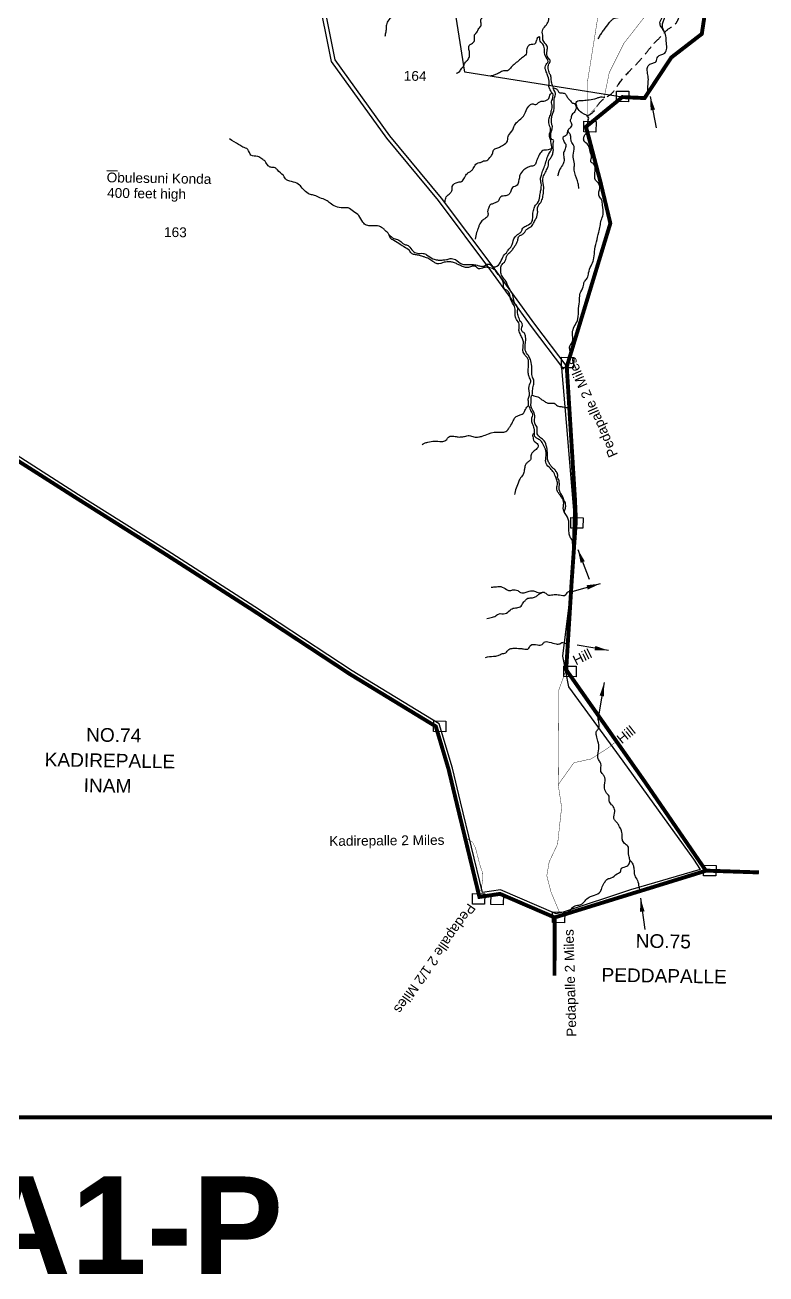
# Model space of a CAD drawing. Header units: feet. Extents: x 795890 to 801423, y 1560112 to 1569674.
# Drawn here: x 798026 to 799923, y 1560112 to 1563312 of the extents above; entities that cross this region are included whole.
import ezdxf
from ezdxf.enums import TextEntityAlignment as Align

# ---------------------------------------------------------------- set-up
doc = ezdxf.new("R2010")
doc.units = ezdxf.units.FT
doc.header["$LTSCALE"] = 15
doc.header["$MEASUREMENT"] = 0
doc.linetypes.add('HIDDEN2', pattern=[0.1875, 0.125, -0.0625])
for name, color, linetype in [('HILL', 17, 'Continuous'), ('PAPER SIZE', 10, 'Continuous'), ('PLOT', 7, 'Continuous'), ('PLOT NO', 7, 'Continuous'), ('ROADS', 6, 'Continuous'), ('TANKS-STREAM', 4, 'Continuous'), ('TEXT', 1, 'Continuous'), ('VILLAGE STONES', 240, 'Continuous')]:
    doc.layers.add(name, color=color, linetype=linetype)
doc.layers.add('VILLAGE BOUNDRY', color=5, linetype='HIDDEN2', lineweight=100)
doc.styles.get("Standard").update_dxf_attribs({"font": 'arial.ttf'})
doc.dimstyles.get("Standard").update_dxf_attribs({"dimtxt": 0.18, "dimasz": 35, "dimexe": 0.18, "dimexo": 0.0625, "dimgap": 0.09, "dimtad": 0, "dimtih": 1, "dimtoh": 1, "dimdec": 4, "dimzin": 0, "dimdsep": 46, "dimtxsty": 'Standard', "dimcen": 0.09, "dimadec": 0, "dimazin": 0, "dimtfac": 1, "dimtdec": 4, "dimtofl": 0, "dimtmove": 0, "dimatfit": 3, "dimfxl": 1, "dimtolj": 1, "dimtzin": 0, "dimarcsym": 0})

msp = doc.modelspace()

# ---------------------------------------------------------------- linework, layer by layer
at = {"layer": 'HILL'}
for points in [[(798421.3931637681, 1563747.158575024), (798618.472584331, 1563580.180092931), (798773.8889394616, 1563398.63862589), (798810.0624147292, 1563219.162063132), (798951.6286011536, 1563022.511771046), (799083.5707466936, 1562862.481941707), (799218.0405985992, 1562683.281872059), (799322.2923424775, 1562539.995329393), (799404.8637043136, 1562430.821491695)], [(799386.0438787848, 1561035.321867468), (799243.5586363727, 1561096.868735319), (799197.0741827129, 1561089.959494613), (799140.931847049, 1561322.040053551), (799120.2635672279, 1561408.512829771), (799086.5047043631, 1561522.011060008), (798863.4402275147, 1561658.054317202), (798614.8969993627, 1561821.805433547), (798390.0717783311, 1561966.111936641), (798163.4827542511, 1562109.04687451), (797945.4863801945, 1562247.999237602), (797655.9856296892, 1562413.346001518), (797523.3113816379, 1562497.767403858)]]:
    msp.add_lwpolyline(points, dxfattribs=at)
at = {"layer": 'HILL', "lineweight": -2}
msp.add_lwpolyline([(799399.3300980147, 1562434.381981301), (799414.4854475781, 1562253.705325742), (799430.0121717595, 1562068.60127485), (799425.1513448223, 1561880.964233952), (799402.3337881487, 1561695.406974202), (799417.5900971052, 1561616.834418723), (799556.0989300415, 1561426.189104097), (799737.4665161534, 1561175.221473107), (799754.6495571737, 1561148.67104929), (799576.4859658112, 1561096.488355816), (799404.1111229829, 1561039.530993412), (799386.0438787848, 1561035.321867468)], dxfattribs=at)
at = {"layer": 'PLOT'}
for points in [[(798982.138635633, 1564015.595105583), (798425.5846335464, 1563756.962604741), (798625.6823411548, 1563587.426833876), (798783.3538815313, 1563403.251090426), (798819.6167895913, 1563223.330802257), (798959.7031445879, 1563028.73615135), (799091.5810634155, 1562868.784221228), (799226.2359422924, 1562689.337577009), (799330.4763275337, 1562546.066645974), (799412.9906915087, 1562436.968169456)], [(799555.1059435742, 1563127.765967174), (799151.7254984974, 1563191.844699741), (799076.8942883088, 1563670.21539009), (799327.3573867856, 1563622.413201662), (799623.2892138789, 1563574.67458001), (799738.8699587269, 1563534.283562949), (799748.9887729224, 1563529.642038541), (799760.7166291395, 1563488.97507017)]]:
    msp.add_lwpolyline(points, dxfattribs=at)
at = {"layer": 'ROADS', "linetype": 'HIDDEN2', "ltscale": 13, "const_width": 1}
for points in [[(799466.3439615467, 1563055.080633266), (799465.9414914362, 1563166.407781556), (799501.807037248, 1563390.969233124), (799518.9704140483, 1563576.310845056), (799535.4463956737, 1563786.346412528)], [(799829.2680530136, 1563785.304818379), (799811.4244802097, 1563679.080887684), (799797.843796517, 1563630.351666796), (799717.1738233232, 1563534.748854484), (799678.8033999853, 1563473.377139049), (799635.7085676794, 1563363.243620729), (799559.4541767802, 1563265.837819935), (799521.8714203364, 1563190.684715263), (799507.9136130345, 1563123.092917691), (799466.3972209686, 1563078.632232171)]]:
    msp.add_lwpolyline(points, dxfattribs=at)
at = {"layer": 'ROADS', "linetype": 'HIDDEN2', "lineweight": -2, "ltscale": 13, "const_width": 1}
for points in [[(799411.5251692447, 1561660.545608136), (799392.9864807813, 1561609.812291102), (799392.6612372317, 1561566.507800777), (799392.2743242567, 1561514.992346556), (799391.6135498064, 1561427.013658488), (799391.1566847548, 1561366.184448397), (799399.7919825414, 1561307.86285596), (799389.4749445249, 1561213.820028066), (799368.1061956232, 1561168.826446723), (799361.844334962, 1561132.86069428), (799372.5165136053, 1561091.465694712), (799395.0775008838, 1561037.42643044)], [(799391.1566847548, 1561366.184448397), (799421.0127608734, 1561408.113445712), (799431.1655292136, 1561422.371695684), (799475.1758312983, 1561432.07390436), (799518.2168479405, 1561459.74169782), (799540.1009860456, 1561477.256972158)], [(799152.5343574105, 1561230.740778427), (799171.9195773506, 1561218.975413425), (799179.6527348006, 1561203.204769747), (799184.4630172268, 1561184.608448077), (799190.7771572983, 1561160.240645867), (799196.5773759311, 1561143.543764398), (799197.6039389764, 1561127.450478269), (799194.8643609192, 1561099.094431216), (799187.4315718536, 1561087.147939639)]]:
    msp.add_lwpolyline(points, dxfattribs=at)
at = {"layer": 'ROADS', "linetype": 'HIDDEN2', "ltscale": 13}
for points in [[(799371.9401217499, 1565753.525260323), (799359.6004994672, 1565727.760712925), (799362.6812525929, 1565713.476753572), (799359.8698882712, 1565683.400118988), (799357.8564241016, 1565661.586047369), (799354.6570141502, 1565637.790702436), (799335.6779076115, 1565598.95807009), (799323.6874053623, 1565579.582614735), (799320.5317437721, 1565565.059784824), (799312.7910424224, 1565550.611865868), (799294.2338602948, 1565516.912178793), (799285.290194738, 1565505.398758863), (799269.6980036972, 1565495.243205925), (799256.1492939861, 1565482.555781241), (799242.1289118528, 1565466.544694921), (799222.6017566044, 1565445.210412294), (799209.8391529005, 1565429.595299266), (799185.4822178353, 1565396.935587566), (799162.6069933153, 1565374.823123327), (799143.5870771063, 1565333.492672645), (799118.2956318418, 1565294.456698646), (799117.708734239, 1565284.055987337), (799104.1143775787, 1565243.053416213), (799094.4545846866, 1565213.22958132), (799093.0759908056, 1565180.113787096), (799074.5273465791, 1565142.107004591), (799066.3561829173, 1565126.833235794), (799042.9960849693, 1565100.564606087), (799013.5141185992, 1565059.150698048), (798986.0198453721, 1565035.031575073), (798974.4530047127, 1565016.065720916), (798950.5841162317, 1564987.952521342), (798938.826831334, 1564957.330236026), (798914.4017604114, 1564916.920814951), (798901.2986774615, 1564880.490664483), (798888.4100208357, 1564859.268673541), (798880.6372739822, 1564817.338105435), (798860.8224902665, 1564803.920337145), (798859.2680034945, 1564787.962581559), (798850.4283255567, 1564757.292628014), (798836.5667425976, 1564725.455317161), (798819.1030730738, 1564702.8380785), (798816.4730945814, 1564694.969232393), (798795.2449490819, 1564675.506316445), (798787.9959218828, 1564665.630811603), (798778.7510264134, 1564661.201408721), (798773.2918610242, 1564658.792116161), (798762.4358004448, 1564649.424885463), (798747.5589672662, 1564643.313315493), (798736.6272959649, 1564640.007232276), (798722.9646780398, 1564632.851089472), (798710.7016083652, 1564623.417206859), (798692.0812969794, 1564614.292267249), (798668.4016560302, 1564609.554494361), (798647.6454121054, 1564604.951830382), (798634.5505748722, 1564596.680526938), (798628.0350691793, 1564594.485896507), (798614.9449284449, 1564586.502049481), (798603.7283941321, 1564578.63143945), (798585.1499123566, 1564560.81385751), (798557.2081729402, 1564549.096503743), (798534.3708961853, 1564525.212502682), (798507.1071632337, 1564500.66590583), (798476.3881140081, 1564467.35497685), (798442.0280545051, 1564413.889513938), (798415.0908053513, 1564372.91945648), (798392.9531199979, 1564346.818951485), (798368.1307367194, 1564336.566182796), (798334.611115861, 1564334.541053844), (798304.9578489508, 1564321.426896472), (798293.2871407121, 1564313.73074053), (798276.9380618231, 1564304.074449717), (798261.2825710308, 1564291.834213519), (798251.2674203422, 1564264.433030429), (798231.5188685074, 1564226.900092496), (798215.6952905194, 1564204.371822154), (798169.3326278906, 1564163.568270362), (798118.5938588895, 1564146.365767044), (798093.4446022608, 1564137.067475818), (798072.6844121136, 1564121.975549481), (798055.8681235826, 1564096.054573079), (798039.0934314723, 1564072.679569269), (798020.1339405505, 1564049.340424255), (797987.5493935351, 1563999.079680231), (797974.0943036096, 1563978.197255821), (797949.0565181375, 1563961.870133638), (797919.3333646911, 1563926.336553439), (797858.3675014297, 1563879.841811265), (797825.9391413019, 1563857.086506461), (797773.9239136814, 1563817.18729015), (797684.6270288136, 1563733.55503555), (797654.524476833, 1563705.27329343), (797627.0455412758, 1563632.104618039), (797608.5125704203, 1563608.393903964), (797573.327811325, 1563541.691388334), (797550.8556298735, 1563499.015596684), (797523.095234402, 1563439.902273706), (797503.8144541669, 1563382.21298338), (797494.6025184016, 1563347.807425492), (797488.4383045644, 1563328.893558629), (797476.2653377021, 1563304.920390745), (797472.5092379446, 1563292.186125055), (797471.8998767447, 1563292.570478098), (797466.7490969487, 1563282.01966108), (797453.6485230443, 1563267.317244283), (797431.6688733767, 1563219.141212215), (797419.3573880822, 1563189.631743043), (797395.3291892696, 1563142.892884279), (797383.4448322707, 1563113.367782879), (797384.8910251004, 1563084.206972546), (797391.6826323597, 1563081.089239864), (797396.6232543029, 1563074.143481744), (797396.0723833903, 1563069.306544222), (797399.2487715562, 1563065.754776871), (797403.3674979408, 1563062.120342806), (797413.5524344998, 1563039.579419879), (797428.2447011652, 1563034.737539171), (797433.6776149492, 1563027.204589669), (797439.9857225958, 1563023.447031307), (797450.5197769534, 1563021.244721779), (797456.9963968964, 1563019.514776345), (797461.7251437865, 1563018.625371042), (797463.8971481414, 1563018.860600043), (797465.800665854, 1563019.235573351), (797472.7054384621, 1563018.852046828), (797483.6551809553, 1563017.184213417), (797489.0765484567, 1563017.230996173), (797500.8187972396, 1563022.588490625), (797504.4383431682, 1563028.484768039), (797515.2005074974, 1563040.219762465), (797518.0450016046, 1563051.877732966), (797522.3863076386, 1563060.469209697), (797529.7305965256, 1563070.365037439), (797537.3469016433, 1563088.648111001)], [(799464.6811106442, 1563078.937473309), (799483.6514973186, 1563092.671265663), (799495.6833634423, 1563111.979754205), (799510.7367132639, 1563124.997236434), (799528.11989263, 1563137.19634645), (799544.081538294, 1563158.001080812), (799572.7794469222, 1563193.421605313), (799597.4069926734, 1563218.765781711), (799615.7239559237, 1563240.312178486), (799630.8665125584, 1563258.789700288), (799643.5900328355, 1563272.62555473), (799658.6816133866, 1563287.983007281), (799670.598384215, 1563300.271428166), (799693.6573495562, 1563318.25843901), (799699.3017686126, 1563329.089050593), (799712.9335820652, 1563350.711993934), (799721.0993874199, 1563372.424241602), (799732.2735333452, 1563387.065553805), (799744.1397311972, 1563396.234062132), (799766.1188562149, 1563402.896749243), (799774.7341859927, 1563404.316441955)]]:
    msp.add_spline(points, degree=3, dxfattribs=at)
at = {"layer": 'TANKS-STREAM'}
for points in [[(799378.8771906204, 1563151.11691487), (799376.8054385572, 1563157.410038408), (799373.5389357256, 1563168.831987609), (799372.5783393406, 1563180.471956495), (799368.9996212642, 1563188.450078427), (799365.5940306925, 1563200.626033518), (799367.3309015348, 1563212.988196074), (799370.77636855, 1563220.340658075), (799365.2837159145, 1563228.605580706), (799362.5030722809, 1563246.278866871), (799363.0847573816, 1563258.248278312), (799351.9679410316, 1563274.524904902), (799352.0910394462, 1563282.059331837), (799350.5597901191, 1563297.923817632), (799358.259182448, 1563310.211096172), (799366.2266427083, 1563322.333002545), (799369.3716928402, 1563339.638595222), (799375.4461653635, 1563348.524229974), (799375.3983037705, 1563358.122512504), (799373.0990348002, 1563367.553317614), (799368.6413492705, 1563382.532806761), (799372.4315759041, 1563415.571318853), (799368.5669514565, 1563429.315877863), (799368.7103720307, 1563438.094153689), (799375.4446140579, 1563449.827849421), (799375.819342386, 1563460.235945859), (799378.786450435, 1563479.178045522), (799374.1353150145, 1563482.317137932), (799366.1596483297, 1563494.69936184), (799368.196886817, 1563518.556963235), (799368.0819490505, 1563536.528438319), (799363.2962308214, 1563543.957908486), (799364.0860781483, 1563554.767581774), (799358.55644003, 1563566.701646321), (799351.17050074, 1563577.64489664), (799341.1539260927, 1563590.264889634), (799336.3786120331, 1563598.306646853), (799335.2633150415, 1563617.835323583), (799332.5818795094, 1563628.905972326), (799329.2473471831, 1563637.536973464), (799323.8118658462, 1563642.73083948), (799318.1788300732, 1563648.336292283), (799314.6463402035, 1563657.378723515), (799314.3033461338, 1563662.053597956), (799307.8626179637, 1563668.284867254), (799298.764969374, 1563674.559545651), (799290.7355392454, 1563683.675611737), (799286.1310967868, 1563689.67261837), (799276.2024066523, 1563695.143992915), (799268.719745084, 1563700.1672081), (799255.4439453955, 1563700.996566821), (799242.9487574957, 1563699.567115025), (799228.2905812389, 1563698.184595167), (799223.3151445799, 1563693.977542272), (799210.4048376812, 1563692.146513626), (799190.9700173112, 1563691.443062732), (799178.4618871002, 1563689.196940877), (799164.3884040783, 1563691.264736157), (799153.4073737082, 1563694.915606303), (799145.6537765723, 1563695.859003782), (799128.8929535009, 1563696.132844217), (799118.9909488687, 1563703.237545797), (799109.2398003773, 1563707.072419899), (799093.4180611938, 1563708.584405244), (799086.8706486723, 1563714.267822687), (799072.8440559395, 1563727.099792528), (799067.8640628138, 1563739.137702235), (799065.0425924319, 1563744.677299372), (799057.0405556101, 1563749.978409429), (799051.3712253752, 1563759.442395726), (799045.7867472218, 1563774.075367473), (799040.1068585322, 1563782.893107345), (799031.5052141366, 1563791.112327578), (799019.3243413926, 1563799.604899983), (799014.3545036151, 1563812.288899424), (799014.5497990353, 1563824.242254616), (799010.1852471656, 1563834.331178933), (799005.8097364004, 1563843.773863367), (799004.38765404, 1563855.753643481), (799006.2531088497, 1563870.911152938), (798998.6586788727, 1563881.375975235), (798995.3066193161, 1563894.033543212), (798997.8318756057, 1563910.39849241), (798991.3189563404, 1563927.631819031), (798987.3039491461, 1563939.330671573), (798985.9188147115, 1563953.571906087), (798983.187073865, 1563964.60353681), (798981.0391069097, 1563971.747932571), (798974.4522917916, 1563984.458350391), (798965.430902, 1564006.579904665), (798948.0575317522, 1564025.724360066), (798934.8966022457, 1564056.482556987), (798920.819190183, 1564071.009206573), (798900.194970859, 1564083.043427619), (798898.2297881944, 1564102.061866431), (798892.1450542556, 1564112.381686992), (798884.2625029534, 1564117.052876401), (798871.440937187, 1564132.592722955), (798861.4145271569, 1564145.248144762), (798854.7708416253, 1564156.144816316), (798841.8101624087, 1564163.170011186), (798829.334196747, 1564166.27579094), (798814.4862676442, 1564170.832681731), (798800.9513889081, 1564171.642108125), (798770.1036330499, 1564179.265038067), (798762.4740426885, 1564180.958469522), (798766.4860927777, 1564189.598594436), (798762.6951718875, 1564200.965269817), (798761.4286494132, 1564207.707641659), (798760.5381364862, 1564227.829428156), (798763.2875085401, 1564236.950464491), (798769.358157377, 1564243.420132184), (798771.8440136611, 1564255.142579077), (798774.0770912005, 1564260.758464195), (798792.8018507515, 1564272.182125786), (798801.3740854277, 1564281.971843513), (798821.7208623816, 1564291.569187288), (798831.2890154067, 1564296.759573976), (798839.0294400034, 1564302.438307887), (798844.4212442329, 1564304.794329316), (798848.462090746, 1564308.700218248), (798867.5031809472, 1564313.277675888), (798889.046671648, 1564312.105058713), (798896.6141659848, 1564316.564479639), (798904.1321541248, 1564317.96928191), (798913.5868628137, 1564325.605798749), (798917.8330777008, 1564332.716425083), (798923.1392889512, 1564339.198745531), (798929.9822646102, 1564346.114117139), (798936.5289268624, 1564362.964101927), (798944.0117538366, 1564370.772928429), (798953.3591684573, 1564371.842347534), (798972.052302313, 1564373.828384924), (798984.7634551409, 1564384.161468017), (798989.8660343187, 1564396.910472383), (799006.9917019536, 1564405.949455515), (799022.4829286472, 1564417.917578042), (799032.5694720121, 1564426.765910227), (799039.7744278614, 1564433.943960619), (799046.2241326291, 1564435.518881882), (799053.5459774926, 1564443.648731284), (799057.044817542, 1564451.840878141), (799059.8469466879, 1564454.850360817), (799065.7001542656, 1564457.351835581)], [(799620.0264890739, 1563136.57581482), (799620.1993101058, 1563147.153590668), (799621.3099873723, 1563181.473694636), (799618.8955845358, 1563195.796893524), (799620.1189288558, 1563205.828483983), (799628.4512457864, 1563213.363329023), (799632.977715428, 1563214.876440414), (799641.5146346458, 1563218.704626708), (799645.6884634551, 1563231.068609913), (799663.581899697, 1563240.298820508), (799667.7958640622, 1563271.030307607), (799665.6940803248, 1563288.258182101), (799659.2743492515, 1563300.530733316), (799654.3649955639, 1563308.017411532), (799651.6085339617, 1563317.585002754), (799656.867449732, 1563331.518323094), (799658.6436903861, 1563342.490180506), (799661.7630758882, 1563355.135902243), (799661.6668855194, 1563365.45356233), (799659.1664739405, 1563374.487948367), (799656.878905127, 1563380.344562832), (799653.5753793651, 1563388.863048444), (799641.0147098061, 1563398.061800241), (799636.9559953515, 1563408.973222352), (799638.8838172823, 1563419.367373635), (799639.621019392, 1563437.619317189), (799636.0716310616, 1563451.094541486), (799636.8987004827, 1563458.788909107), (799643.3138469048, 1563464.990560069), (799645.1026509227, 1563474.304284001), (799646.447031714, 1563485.02668693), (799648.2209758838, 1563493.406375008), (799655.5898236511, 1563500.760210933), (799662.7023270437, 1563506.71698037), (799672.4797296021, 1563514.810302685), (799676.5986730931, 1563523.618817188), (799686.1214311384, 1563533.973949462), (799698.1776651298, 1563541.951992898), (799700.9016855333, 1563550.649083038), (799705.5188637006, 1563561.318014591), (799707.9787182913, 1563568.752217543), (799715.0912216837, 1563574.70898698), (799718.7657419476, 1563584.926180479), (799723.1185398214, 1563593.730710961), (799731.2475351838, 1563604.192539769), (799735.7769653597, 1563609.490721165), (799743.3567797444, 1563615.439692338), (799743.2564542177, 1563623.61651445), (799747.279283694, 1563640.835106998), (799749.8131332807, 1563652.111836307), (799759.1211109704, 1563663.638407624), (799764.3292218628, 1563667.524082695), (799762.6571523203, 1563679.697186722), (799764.7717755581, 1563694.611259194), (799775.0513549908, 1563705.272092623), (799780.8641221374, 1563717.556396467), (799785.2211368568, 1563726.594509352), (799792.1035996052, 1563732.78868852), (799792.6777352826, 1563739.31925867), (799793.0680230504, 1563763.477096087), (799798.8437731289, 1563759.178314016), (799798.0739311222, 1563754.98663793), (799799.074950092, 1563744.693054883), (799798.405035839, 1563732.324726462), (799795.2211201065, 1563723.500935359), (799786.1809333418, 1563714.072034131), (799783.8366699, 1563699.395364848), (799773.1641010728, 1563690.226784983), (799769.0538136861, 1563683.149369247), (799768.8401643154, 1563670.072632418), (799769.1552755316, 1563660.724697733), (799763.9204578011, 1563655.20438975), (799756.1525672318, 1563652.061327297), (799752.128601436, 1563649.090584151), (799752.6432300531, 1563637.637017876), (799751.7509026327, 1563625.972950608), (799749.2567137268, 1563616.437263323), (799747.0591245585, 1563609.585761062), (799737.5803426481, 1563601.873223273), (799732.9012258751, 1563596.704844578), (799727.4939031159, 1563587.122867397), (799723.890963689, 1563577.511409975), (799721.1161558833, 1563568.378053502), (799718.6045870669, 1563565.305043414), (799712.1371473353, 1563561.1491447), (799708.1013643248, 1563555.150597892), (799704.4460436604, 1563542.970485115), (799699.2453348092, 1563536.007545597), (799691.7855829925, 1563531.376228335), (799684.7751382401, 1563524.115156891), (799678.752050776, 1563517.001722049), (799676.3239441144, 1563509.010057993), (799672.2684872742, 1563503.106697332), (799667.3260599498, 1563501.876159018), (799660.5356145273, 1563498.05340051), (799655.827449732, 1563491.082577024), (799651.7644954368, 1563483.445486212), (799650.3183934949, 1563475.273846591), (799648.8370900815, 1563464.972163095), (799644.2578989435, 1563455.868286864), (799644.5836449489, 1563446.411271777), (799649.9173521865, 1563431.408816325), (799646.9734117892, 1563421.950523543), (799645.7258935687, 1563415.906421714), (799644.1450622939, 1563409.540065977), (799649.0352181438, 1563397.495133569), (799659.8508489802, 1563386.883308008), (799668.4336367561, 1563369.860917841), (799668.4559274744, 1563361.173656368), (799665.6686093551, 1563341.222988005), (799662.5195812723, 1563329.851974703), (799660.0732002985, 1563322.408897866), (799657.0613792688, 1563312.007475512), (799663.4904886545, 1563293.321851166)], [(799131.0706983553, 1563188.893034598), (799139.953427373, 1563194.66642056), (799142.6316332216, 1563199.676781294), (799148.9496681481, 1563206.995209908), (799151.0451079248, 1563213.012559299), (799156.7566234963, 1563220.30089411), (799162.9774328109, 1563229.023308832), (799164.348771668, 1563240.047336237), (799162.6385132722, 1563249.932065213), (799162.7967354194, 1563259.616293971), (799169.3435127889, 1563264.607534648), (799176.9665326765, 1563272.980319927), (799177.198359814, 1563286.85094559), (799181.7175747552, 1563292.725176572), (799188.3559565258, 1563303.323204874), (799193.9379302834, 1563311.729173743), (799192.925197253, 1563322.507068441), (799197.1655063261, 1563332.124603549), (799204.194689502, 1563335.408724981), (799213.5017209521, 1563342.734160185), (799218.0379914367, 1563349.627785718), (799223.4525544238, 1563358.206462513), (799231.3739089104, 1563364.025108912), (799237.5287888474, 1563374.448981383), (799239.240101395, 1563385.467454255), (799240.432523862, 1563395.984486577), (799244.3217567317, 1563404.928029902), (799251.1025652844, 1563413.824167022), (799254.8910077966, 1563427.018022641), (799254.2717277985, 1563430.766887843), (799258.7992689577, 1563437.150737755), (799266.7428311375, 1563444.328640021), (799270.7273017748, 1563448.682016277), (799277.0022096918, 1563455.81239975), (799277.682098215, 1563466.167996446), (799280.8156335256, 1563470.535275389), (799290.4658154012, 1563478.025076906), (799295.3051133368, 1563493.071137181), (799294.5467126148, 1563507.991329895), (799302.3506189741, 1563517.040724262), (799310.308059962, 1563525.068100234), (799317.5324115243, 1563529.878461149), (799320.9388408149, 1563540.529293496), (799325.4963528505, 1563546.957881838), (799335.1489105811, 1563554.617617284), (799336.9157383614, 1563569.033984974), (799342.4778829478, 1563576.250795141), (799335.6402321255, 1563584.689704652), (799329.5175904941, 1563596.121580183), (799328.9649309088, 1563603.948049753), (799328.7970581737, 1563614.487306748), (799327.026132395, 1563620.634279588), (799326.1025647679, 1563626.597435437), (799322.6638767556, 1563634.810839519), (799310.7706087371, 1563646.221558486), (799309.3831839412, 1563655.027131353), (799305.7354514017, 1563660.864985481), (799298.7002563379, 1563667.607721579), (799291.1207894315, 1563672.320003647), (799285.1669837022, 1563682.783819196), (799275.5996153778, 1563690.757572211), (799264.4343434931, 1563694.678739154), (799253.8332368135, 1563691.453139536), (799241.4167889692, 1563691.656001022), (799234.4125897819, 1563689.901062845), (799218.8261196848, 1563683.527922357), (799207.8508111502, 1563682.356110102), (799199.7139944732, 1563684.188451352), (799187.5847787149, 1563681.157627641), (799176.0378967146, 1563682.535928003), (799166.5352322462, 1563684.050639152), (799157.0543776976, 1563686.924775945), (799140.5641691447, 1563687.70395001), (799118.8784358052, 1563693.2129513), (799107.8476675912, 1563694.922764825), (799098.4509456297, 1563692.527024998), (799098.1955718254, 1563676.896480309), (799100.1005981679, 1563668.537997359), (799101.106886215, 1563659.768204931), (799101.4678725651, 1563649.060391867), (799100.7393410257, 1563645.460414647), (799101.4377408284, 1563639.027757001), (799102.7309278259, 1563636.197424987), (799100.2909472445, 1563626.204162535), (799096.3932604035, 1563618.042534003), (799090.8511860976, 1563614.922539198), (799083.5736281956, 1563603.938187482), (799081.7586216193, 1563599.419396695), (799080.6109694149, 1563594.756140909), (799070.347120984, 1563574.123969072), (799056.7071244102, 1563558.962736277), (799052.1570227044, 1563552.399322237), (799050.8231805824, 1563544.528403257), (799057.8188685309, 1563538.260472918), (799059.5862615125, 1563531.676624971), (799057.0055807829, 1563521.284486426), (799054.0257734242, 1563503.330264896), (799055.5064671407, 1563487.386925258), (799060.3160996232, 1563478.479232162), (799066.9749637684, 1563466.476755008), (799067.0462053339, 1563454.435936428), (799069.514185017, 1563441.553283341), (799074.5917119621, 1563432.641213353), (799077.114316117, 1563423.101934673), (799077.3935952547, 1563415.605998463), (799077.3455261467, 1563412.663855103)], [(799051.3645558017, 1563551.333816255), (799046.9648015965, 1563550.466849563), (799043.497268161, 1563549.167639262), (799040.2050866378, 1563545.779193468), (799038.5037830579, 1563543.929452), (799036.0925241436, 1563543.34316487), (799028.0234212405, 1563541.597461307), (799018.8433372923, 1563542.16462282), (799014.5408834699, 1563540.878890275), (799009.2270423356, 1563535.228924161), (799004.8534320155, 1563529.56343316), (799001.6325957193, 1563524.19211256), (798997.9414984407, 1563521.957704444), (798995.5318641793, 1563516.83731467), (798995.636968229, 1563510.472967288), (798995.2092727914, 1563503.491315714), (799001.4622067465, 1563489.93355014), (799000.8345494741, 1563489.247096226), (799002.4355217682, 1563478.581722996), (799001.2997612401, 1563466.605036275), (799005.1840248071, 1563455.067679495), (799004.5984862037, 1563445.314018026), (798997.6644036085, 1563436.352624607), (798992.0880018638, 1563421.006419049), (798989.8434982463, 1563405.865389075), (798989.4570929278, 1563401.386446336), (798988.1108128361, 1563395.671657711), (798984.0635770578, 1563390.835349934), (798985.8547317693, 1563385.754907236), (798984.4688630733, 1563377.641553551), (798980.4460669991, 1563367.902414451), (798972.0492341053, 1563353.280710937), (798969.0976444082, 1563345.192938199), (798965.8039474334, 1563335.33755213), (798954.9182648477, 1563322.19597356), (798950.9603977157, 1563310.056725059), (798950.4853989827, 1563300.155286743), (798949.5457748622, 1563294.373114581), (798947.2738790144, 1563283.145170898)], [(799641.6601194362, 1563396.476109354), (799633.823238269, 1563392.518108958), (799630.8370224899, 1563385.007764305), (799622.838897014, 1563383.708283745), (799616.8958311337, 1563382.988174233), (799613.5174530642, 1563376.505869322), (799608.8042717287, 1563375.969927), (799595.513262589, 1563376.187077179), (799586.2885889222, 1563374.907636116), (799578.9951052903, 1563366.650456078), (799573.196589543, 1563351.340371835), (799552.5653798068, 1563340.44095864), (799546.0833200326, 1563331.761835783), (799540.54243084, 1563330.626633062), (799532.7322458429, 1563328.302612639), (799526.5178146181, 1563323.500896382), (799520.9001732692, 1563317.66796043), (799507.0697110263, 1563299.405101938), (799500.7852030217, 1563290.31422906), (799495.3254669597, 1563281.61840335), (799492.5868589359, 1563276.760061934)], [(799374.614952053, 1563137.803606366), (799372.107965407, 1563144.032978024), (799367.6824703412, 1563152.573713191), (799367.8686714615, 1563163.970437843), (799364.8853282351, 1563180.955878546), (799360.5077129239, 1563192.427167404), (799358.4989667751, 1563208.21536626), (799365.1540151802, 1563219.122534705), (799358.198447437, 1563232.700270471), (799356.0541550522, 1563251.445042101), (799351.6981662246, 1563263.406465744), (799343.8175341599, 1563274.667374139), (799343.0621287315, 1563282.023812301), (799337.5884110366, 1563279.140597213), (799335.213547901, 1563273.059399453), (799334.6567537477, 1563271.145077633), (799333.718958668, 1563267.313561862), (799332.9961388512, 1563265.926402605), (799318.2156118723, 1563261.271987822), (799310.8716161854, 1563251.075396596), (799308.6872775769, 1563237.729118771), (799299.9690471776, 1563229.128656561), (799289.8561901678, 1563220.900722132), (799277.9681060622, 1563211.128114988), (799270.8533671554, 1563204.250002427), (799261.1239063838, 1563195.26651974), (799251.0285664098, 1563194.656539693), (799241.1784191818, 1563190.225596007), (799230.6679807631, 1563185.317238019), (799222.1410307693, 1563182.417942576), (799217.1272684608, 1563181.552843709)], [(799101.910398202, 1562859.68633463), (799104.5186029326, 1562871.861186187), (799114.8749038614, 1562881.87336753), (799119.0507627889, 1562887.913874189), (799119.9669450424, 1562898.635435719), (799134.9763021444, 1562909.867371716), (799143.7175332601, 1562911.760800506), (799151.1338739786, 1562921.040871401), (799155.0126272978, 1562927.602355027), (799158.5992671349, 1562932.220047584), (799164.5133498772, 1562936.020386591), (799171.4996035211, 1562941.751771991), (799178.7265985385, 1562953.269727018), (799182.8312899098, 1562957.749149307), (799189.4978458069, 1562959.848406489), (799195.5102468838, 1562961.69873878), (799199.5831108731, 1562964.230117412), (799204.7878702662, 1562964.404857231), (799215.9788507344, 1562972.795273148), (799221.9565855742, 1562980.491536233), (799224.5943331732, 1562988.982998979), (799227.4051613756, 1562993.873305954), (799236.3139743032, 1562997.884492513), (799245.4869160077, 1563002.151139536), (799250.8723407555, 1563005.44056416), (799261.0424735071, 1563015.016731698), (799262.0884644063, 1563023.313121899), (799263.74617895, 1563029.261371917), (799274.6722638616, 1563043.846160709), (799276.7072750954, 1563049.008755633), (799282.4739241281, 1563059.696134448), (799292.254030837, 1563069.278837558), (799304.3267067266, 1563082.529033097), (799307.0417399264, 1563089.499275116), (799316.2648857464, 1563104.806472781), (799324.5901306933, 1563110.216855661), (799333.5438158782, 1563109.031302621), (799343.6689941217, 1563115.880476759), (799351.1096445352, 1563117.577504578), (799354.1018513879, 1563117.658423803), (799360.8943098844, 1563119.496011418), (799366.6867358119, 1563123.817889732), (799371.2981509606, 1563135.433439954), (799374.4693007157, 1563138.499102571), (799375.3071441553, 1563121.723912967), (799373.3824337944, 1563116.00665549), (799374.0644611702, 1563109.724154852), (799374.7891704147, 1563106.054063354), (799373.0153761217, 1563093.540328649), (799371.3009370721, 1563084.684038578), (799367.1814920232, 1563072.731281362), (799367.2086349379, 1563058.359078805), (799370.6564525848, 1563045.237378797), (799368.0423123615, 1563029.340531278), (799370.2446809919, 1563020.352977236), (799371.7942640306, 1563014.093203268), (799374.0434224417, 1562994.436604882)], [(799274.6653094152, 1562622.774886349), (799260.8207714134, 1562648.660506603), (799258.6212445726, 1562653.948453689), (799251.0014023529, 1562663.446267037), (799245.2205057815, 1562674.784878628), (799244.0596668872, 1562687.480937808), (799246.1970918761, 1562696.926119729), (799253.2726751221, 1562705.158612699), (799259.1637896041, 1562718.928612296), (799263.1073676287, 1562726.221666699), (799270.9428054686, 1562733.082289648), (799275.2820292381, 1562738.383741939), (799280.1646610878, 1562746.300198811), (799287.398164334, 1562760.300368042), (799289.6810177609, 1562769.624797141), (799297.9030286425, 1562775.237862304), (799304.241211643, 1562780.38174742), (799308.4677447197, 1562786.434814982), (799315.5702389798, 1562792.440894728), (799322.3861240135, 1562796.202661338), (799329.1995193984, 1562807.461066843), (799334.4838918243, 1562816.995089632), (799338.5261280378, 1562834.126664314), (799338.3182560634, 1562844.375122993), (799346.54797838, 1562858.109200018), (799351.3951000636, 1562870.741225555), (799353.5017680228, 1562884.825157665), (799353.7731888657, 1562901.43788592), (799352.4062020122, 1562922.771798111), (799355.3027499798, 1562928.716462303), (799361.5085319085, 1562941.397805789), (799365.6504700966, 1562950.118264135), (799367.2877586344, 1562964.671779437), (799372.419007299, 1562972.776842813), (799376.9870865932, 1562982.59801904), (799378.7430372078, 1562992.156380847), (799378.440052072, 1563010.336822253), (799378.9510102393, 1563017.119220129), (799374.9852401051, 1563019.181397258), (799371.9043664115, 1563026.421857743), (799376.1475795538, 1563052.839053347), (799374.0825182172, 1563061.061690941), (799374.0849627412, 1563073.444843246), (799376.6565056359, 1563083.988653382), (799380.2181572204, 1563093.916892228), (799381.5492710187, 1563125.793689786), (799383.9373053433, 1563137.339108409), (799379.1681751597, 1563151.398061093), (799384.339789581, 1563149.715724815), (799390.4485169316, 1563144.223162794), (799393.1688968451, 1563139.38519151), (799404.1470706374, 1563138.207218427), (799410.8719710722, 1563133.70336287), (799415.4886121536, 1563125.658156773), (799420.3137065428, 1563120.393603838), (799428.321248855, 1563112.413986016), (799435.8597473493, 1563110.048356419), (799437.2304404683, 1563108.063846105), (799436.3503090108, 1563097.146251405), (799432.1412949101, 1563088.561593581), (799424.8473869518, 1563080.131345439), (799424.1879331693, 1563074.115516314), (799421.9599990249, 1563066.583475896), (799425.4950360244, 1563059.658233224), (799421.6692641294, 1563048.78860149), (799416.7824886898, 1563043.854654393), (799414.8317095297, 1563038.968909558), (799412.0245910203, 1563029.868246814), (799402.7612934997, 1563023.331874389), (799404.4356917492, 1563017.356777932), (799406.1273188936, 1563012.411686284), (799410.2796507822, 1563007.426391332), (799410.476783429, 1563001.423834672), (799409.0980110005, 1562995.583526036), (799404.9885953702, 1562985.127214182), (799405.8561253373, 1562971.934192795), (799406.0849790857, 1562967.848658644), (799403.8359806156, 1562956.771863156), (799395.642737329, 1562943.431833869), (799392.0237954543, 1562933.380276226), (799389.3292423191, 1562925.162906231)], [(799424.2358277468, 1562468.410399375), (799421.2753771804, 1562479.589288443), (799420.5769320948, 1562489.304331207), (799426.1629947801, 1562498.916696893), (799428.0617904016, 1562527.710994763), (799441.4530433808, 1562559.371322129), (799442.8061234276, 1562586.267445011), (799445.9295124677, 1562609.160776231), (799447.1037388416, 1562625.10988623), (799455.1349481693, 1562641.403328928), (799458.0983221245, 1562655.042045983), (799465.5768362225, 1562663.763668845), (799468.9967119531, 1562677.394927518), (799475.231322241, 1562695.542685233), (799481.4208180038, 1562710.953655461), (799484.0390722891, 1562731.44165928), (799495.2338950927, 1562781.548484199), (799498.4176452341, 1562797.447291565), (799501.1333524666, 1562812.230390926), (799505.9294856575, 1562827.110612529), (799504.7310332791, 1562850.914784853), (799502.0974266655, 1562864.594166519), (799496.2170139141, 1562873.88689369), (799495.440881944, 1562884.681822396), (799497.5370303481, 1562896.381246286), (799493.9041583214, 1562907.222848771), (799486.7336307482, 1562915.268144611), (799485.1102892905, 1562932.875335189), (799481.0602760729, 1562957.0431832), (799474.7850157968, 1562961.585410412), (799475.9129767572, 1562972.349229808), (799472.9929017378, 1562987.936137553), (799467.5335539682, 1563004.981461651), (799456.9285654165, 1563016.571148508), (799456.7456946864, 1563024.819528938), (799460.6837774157, 1563032.683330907), (799465.2414179104, 1563039.585587602), (799467.0328763328, 1563065.291433383), (799469.1602345658, 1563073.237884655), (799451.8146542255, 1563087.488434306), (799439.2489033656, 1563100.862622718), (799435.8236234486, 1563111.294107203), (799438.6977155802, 1563116.035940227), (799444.7343269011, 1563118.730679076), (799455.1319801249, 1563119.359068693), (799470.3420529589, 1563121.105825871), (799489.6129166635, 1563124.963717219), (799497.2472868641, 1563127.632514961), (799510.4277745218, 1563127.417170497)], [(799443.7056598533, 1562893.669116439), (799442.5381863143, 1562906.571994389), (799433.2364471839, 1562933.868500819), (799431.7639602488, 1562946.66125089), (799432.8119831104, 1562956.577492259), (799429.4575278028, 1562974.23680463), (799431.7541485883, 1562994.234840146), (799430.9156497852, 1563003.19831505), (799427.6559166391, 1563008.562364121), (799424.4086377523, 1563014.713211291), (799423.4219928274, 1563027.087868436), (799420.3910045442, 1563034.415194353), (799417.697426958, 1563038.29493702), (799415.999772904, 1563042.846626348)], [(799314.9916925749, 1562336.235819307), (799315.3656643257, 1562344.244063131), (799314.4224031782, 1562353.48829233), (799317.6369761322, 1562363.820764208), (799316.5633553155, 1562387.395776852), (799321.0486066956, 1562401.218298996), (799316.7186712483, 1562411.489202925), (799314.4453105256, 1562421.427053809), (799315.1230910341, 1562440.602000962), (799313.5080881901, 1562457.297635633), (799304.5627666085, 1562469.022178751), (799301.5181427924, 1562474.656857664), (799302.148374639, 1562497.638926231), (799299.7381464364, 1562508.711838365), (799294.8562217471, 1562518.735413776), (799290.6914473162, 1562530.926874797), (799291.1996563927, 1562545.729386151), (799288.3045303142, 1562552.17883062), (799281.6814074819, 1562564.137944905), (799280.7370248784, 1562581.452877274), (799278.0670792945, 1562593.839688233), (799270.3665082355, 1562606.633777349), (799267.4687293577, 1562621.256325524), (799264.6994299628, 1562627.022680284), (799259.3392827739, 1562632.831364641), (799255.4146628773, 1562634.666402401), (799251.0898085115, 1562646.694751318), (799250.246806114, 1562653.519353607), (799237.7005652003, 1562673.603799575), (799230.1949438041, 1562683.4733276), (799222.736361586, 1562688.523906691), (799209.8228090913, 1562691.421961503), (799200.5242175718, 1562691.085354281), (799187.2662468764, 1562687.882099935), (799182.2000322076, 1562692.117530295), (799171.2382369991, 1562694.739269382), (799161.8921661652, 1562691.472101925), (799151.415039365, 1562692.132950269), (799141.0020318448, 1562696.031866643), (799132.7562064361, 1562699.895375324), (799123.310586343, 1562704.018995389), (799113.5810811247, 1562705.5011649), (799099.4739857563, 1562704.408440767), (799081.234699402, 1562700.977649172), (799073.3441770524, 1562704.474507745), (799062.5087800641, 1562711.988776387), (799051.5119933123, 1562716.979765985), (799044.4482807089, 1562719.500916805), (799033.2443556674, 1562722.600772127), (799023.157579181, 1562724.32912449), (799015.5018274044, 1562727.461302231), (799010.3187558274, 1562734.522377348), (798996.3829910634, 1562743.891689074), (798986.7196046864, 1562750.254310724), (798970.3838501133, 1562760.143851762), (798960.7502106847, 1562767.518149804), (798957.724607303, 1562775.812485324), (798948.4993165703, 1562786.066872686), (798942.0928744706, 1562791.945063887), (798928.9406935265, 1562797.692958829), (798912.7613975673, 1562797.962686385), (798900.7402466668, 1562799.241624825), (798891.3555317125, 1562807.093037162), (798880.9140448747, 1562823.983006489), (798867.2207198995, 1562834.82994482), (798853.1545976053, 1562843.599868956), (798839.9159701411, 1562844.056672303), (798821.9560064259, 1562847.057749087), (798807.2860597051, 1562855.717365727), (798796.577089163, 1562863.59041392), (798781.3861154281, 1562869.852636891), (798767.0337420264, 1562875.860812995), (798756.838220973, 1562878.312632284), (798750.9786319118, 1562880.814109982), (798738.0292851836, 1562892.112277019), (798728.750494692, 1562902.426318668), (798713.6162445238, 1562910.174590684), (798695.5439776941, 1562916.034873161), (798687.7223396068, 1562926.567249443), (798672.2142139454, 1562941.096374582), (798666.7353921747, 1562946.751067048), (798655.6109567799, 1562947.900733445), (798648.8935370441, 1562951.881812829), (798640.821599674, 1562963.250344929), (798632.9288206936, 1562969.428433919), (798622.1296444112, 1562975.653844716), (798604.7407051735, 1562978.841526031), (798596.5017203069, 1562993.494028805), (798584.0074835212, 1562999.747296992), (798573.2087076791, 1563005.972701245), (798550.1518443958, 1563020.475595653)], [(798958.1737843924, 1562774.939934712), (798970.4819324883, 1562765.656811784), (798982.8724946752, 1562761.417969489), (798993.511327598, 1562753.00300347), (799000.5261566727, 1562749.52469732), (799008.5319866035, 1562746.22090917), (799019.0329922116, 1562733.439683124), (799023.8821910582, 1562729.944673524), (799030.6808945576, 1562727.457405834), (799045.2501302846, 1562727.367791837), (799054.1149672759, 1562723.955757522), (799070.5950906642, 1562713.439318134), (799081.8482418654, 1562710.582106547), (799091.3513957914, 1562709.832836239), (799096.7146068537, 1562710.487801292), (799104.9041461372, 1562711.245009447), (799114.612056396, 1562713.908176583), (799127.9507484846, 1562711.314057738), (799143.8269136534, 1562700.213316033), (799163.7197123019, 1562699.087424751), (799171.446581223, 1562698.81259891), (799183.313393008, 1562697.133537707), (799192.1927862128, 1562694.612438726), (799200.5215868689, 1562694.773365026), (799209.0741481464, 1562699.534431445), (799217.3811171497, 1562698.359117979), (799221.1851212946, 1562694.584181609), (799226.0585787194, 1562692.57395541), (799234.2675253984, 1562694.519022931), (799245.5118149077, 1562709.334876609), (799253.9568264121, 1562724.429300148), (799258.4937522123, 1562729.107554518), (799262.6088462591, 1562735.277880567), (799271.4118509935, 1562746.272250905), (799277.7098940238, 1562764.232834945), (799286.9658667562, 1562775.665391213), (799293.8785823712, 1562780.156409623), (799297.68926905, 1562785.885959262), (799301.2266899394, 1562793.105316571), (799311.1292510596, 1562798.586916394), (799323.8256774824, 1562808.974775053), (799325.5601305319, 1562815.035413029), (799325.910029891, 1562827.356067713), (799328.5239295198, 1562840.149161283), (799332.5583794871, 1562850.479014277), (799338.452180129, 1562856.323113024), (799343.9419122832, 1562873.376176815), (799346.087901816, 1562886.410076621), (799347.6195356029, 1562907.539393747), (799345.5596868717, 1562917.968816159), (799347.9470130694, 1562927.583153476), (799352.3382640649, 1562941.143843455), (799357.4518696757, 1562953.832254685), (799361.7129076289, 1562968.910784889), (799368.963393314, 1562984.980066283), (799373.4251414868, 1562994.201462374), (799365.0749096174, 1562992.704289765), (799351.8071565768, 1562990.544870365), (799343.3376636363, 1562981.772657401), (799339.6082152799, 1562973.758659514), (799334.6480241483, 1562961.364745071), (799329.5946618747, 1562952.388135649), (799321.090612419, 1562950.596309561), (799312.41617068, 1562947.470834187), (799303.0941074148, 1562941.088576963), (799292.7397509872, 1562927.395417054), (799291.258761225, 1562918.657445054), (799289.6655960325, 1562912.149075399), (799286.060858286, 1562902.476581261), (799273.9092416617, 1562895.84371362), (799269.4460796076, 1562886.560294862), (799265.303904952, 1562878.756974791), (799256.7638707366, 1562874.738130294), (799244.383046736, 1562872.267216845), (799235.3722704523, 1562859.416500862), (799229.9830558314, 1562857.218980388), (799223.6431455659, 1562854.543565369), (799216.4107378535, 1562851.005274309), (799212.8213789817, 1562842.690841382), (799210.4210924418, 1562834.685823809), (799211.4874003376, 1562828.265768966), (799209.7649492146, 1562821.419729385), (799204.7902844972, 1562817.186376066), (799198.2731596087, 1562812.612643462), (799190.4776421378, 1562802.679286407), (799187.5862931528, 1562795.998641815), (799184.7383628758, 1562787.489060319), (799182.3533437611, 1562781.129475649), (799178.6276840642, 1562763.712543076)], [(799324.6163126535, 1562363.80878389), (799325.4666115115, 1562371.919784854), (799325.5381711158, 1562376.299700003), (799327.9931126158, 1562389.880922723), (799328.9520212738, 1562400.471816628), (799325.5417718627, 1562410.205203937), (799323.6063252115, 1562416.603700923), (799323.755614639, 1562433.537307166), (799321.0074215624, 1562452.265167754), (799316.0882903079, 1562463.296615103), (799310.3610394916, 1562471.667093031), (799306.9212718792, 1562479.618289745), (799308.2466110862, 1562505.919716326), (799307.6024045455, 1562513.315810404), (799304.5700145985, 1562522.788309994), (799297.658066764, 1562528.886205656), (799299.2345569297, 1562547.441033509), (799294.8630897889, 1562552.98799407), (799289.4529175411, 1562565.173514745), (799287.3822104768, 1562571.064793226), (799286.6519584123, 1562589.742703493), (799279.4470264015, 1562601.320924949), (799277.1337202857, 1562607.980309654), (799274.5815077405, 1562623.429931434)], [(799409.5699954703, 1562087.834643417), (799408.7797784521, 1562090.093937422), (799405.8993507237, 1562094.599149885), (799405.3839353565, 1562096.467800883), (799401.8694195575, 1562105.531654472), (799399.2424046844, 1562109.808055654), (799396.2943617571, 1562114.121867666), (799395.5402250153, 1562117.657898606), (799393.7861735853, 1562122.337050071), (799393.212371256, 1562126.515900502), (799394.2411465263, 1562134.44503244), (799393.7082843557, 1562139.168400348), (799392.6809397088, 1562147.041648904), (799389.4094454572, 1562153.156807195), (799389.8895667777, 1562156.997596559), (799387.7504953896, 1562165.593554664), (799385.1077668467, 1562168.908176626), (799383.0792207182, 1562172.501276817), (799377.6862138524, 1562177.132281571), (799372.5767263146, 1562182.764285419), (799367.7220034534, 1562190.407634662), (799363.9224365647, 1562199.749636664), (799363.8460335189, 1562212.847440239), (799361.614421315, 1562230.268308261), (799355.1765165816, 1562246.92011808), (799346.0793595335, 1562254.818428215), (799337.439096659, 1562265.013294148), (799336.8811061219, 1562282.197332224), (799330.933762714, 1562292.051524165), (799331.6780314259, 1562311.937278568), (799321.1946245828, 1562337.661454018), (799321.7575726928, 1562346.449203384), (799324.7745111955, 1562363.930290757), (799328.7755581271, 1562362.482770039), (799335.6283533797, 1562360.634016554), (799341.9722199114, 1562357.888362918), (799347.7374061316, 1562353.604938325), (799355.0474334988, 1562349.023109269), (799362.717797372, 1562344.162065056), (799371.8236925346, 1562343.466962486), (799380.7577965334, 1562343.411942004), (799389.3098150352, 1562336.715286653), (799394.212687349, 1562335.451251697), (799403.579780098, 1562334.023170436), (799410.3982445046, 1562332.818947608), (799419.6993543927, 1562331.618084878)], [(799042.920911029, 1562237.435809156), (799048.8140255106, 1562240.982429655), (799057.4887285628, 1562243.633577195), (799074.6707826797, 1562246.145730563), (799092.4107205737, 1562245.613098342), (799103.64179492, 1562248.465274451), (799112.6873106486, 1562258.195826977), (799117.2021034712, 1562259.214885625), (799124.3708010919, 1562258.97628346), (799135.279074061, 1562256.976692892), (799147.2012654822, 1562257.510454562), (799151.4670411658, 1562258.169307716), (799163.589765287, 1562260.655704239), (799175.0781381251, 1562256.946581897), (799187.6042319452, 1562257.22768205), (799196.6294513952, 1562259.023075794), (799212.4149894463, 1562265.322427643), (799242.5609706312, 1562269.588809179), (799254.8499472435, 1562270.238057349), (799262.9762844653, 1562276.541067102), (799267.7175338254, 1562283.992368026), (799276.2182459056, 1562298.303778295), (799280.9498053517, 1562307.025216426), (799285.9923849469, 1562310.585733071), (799293.943836445, 1562313.612971152), (799303.0245924634, 1562318.807565592), (799307.0485402346, 1562326.999133811), (799315.4679316729, 1562336.333189701), (799320.0369658717, 1562325.815421185), (799324.8712886695, 1562316.62926169), (799322.4317880087, 1562301.24731649), (799324.7018026689, 1562291.374341773), (799328.8907631284, 1562279.216774048), (799329.6008754901, 1562270.583586192), (799329.7586562671, 1562265.359530458)], [(799431.6161492914, 1561974.10719994), (799428.1507301852, 1561982.179968276), (799427.4696069125, 1561991.312640768), (799423.9635541551, 1561996.898364261), (799420.221428236, 1562004.975490189), (799418.9462630197, 1562011.630159493), (799418.4371077525, 1562031.263880952), (799415.1658266103, 1562051.219160594), (799404.4021617761, 1562069.91486391), (799405.1105721514, 1562087.679402201), (799399.7697842089, 1562102.738794198), (799393.7639444601, 1562110.459077622), (799389.5031361049, 1562116.919731854), (799387.9346992441, 1562129.331325149), (799389.342748594, 1562140.469374164), (799385.5724842809, 1562151.555852988), (799379.5438775956, 1562166.218123537), (799370.9873860427, 1562176.293897124), (799360.1422045906, 1562189.093155512), (799358.8977357093, 1562196.327287943), (799360.0494478482, 1562208.422254116), (799358.286124845, 1562225.601003481), (799351.4152190685, 1562239.285772844), (799347.5823050339, 1562246.562195617), (799339.2207022905, 1562251.870976368), (799333.4275372408, 1562255.912879589), (799330.6601653721, 1562261.674631063), (799329.9028947307, 1562265.362072222), (799326.4726952917, 1562263.920852915), (799326.1025749254, 1562257.938013919), (799328.7832415802, 1562246.86933708), (799337.2543164743, 1562239.925494567), (799339.6417380171, 1562235.939234813), (799334.2829461116, 1562224.865733526), (799324.892843904, 1562217.260980084), (799321.2034920587, 1562208.808251321), (799319.8043369874, 1562198.214590238), (799313.1739982585, 1562192.742390594), (799308.3174310056, 1562187.377384981), (799305.8967940533, 1562181.019688466), (799304.362910677, 1562171.839116689), (799301.1833140876, 1562160.730011434), (799292.6777405622, 1562148.891367705), (799290.4069937861, 1562143.3479405), (799283.2867860617, 1562125.544147468), (799279.2058105811, 1562109.277601221)], [(799406.705020379, 1562065.312793646), (799409.5533331544, 1562074.434172816), (799410.3117557059, 1562079.544965947), (799409.5699954703, 1562087.834643416)], [(799406.4887946253, 1562064.58157386), (799406.705020379, 1562065.312793646)], [(799208.7973352389, 1561791.529679745), (799223.0073073083, 1561795.192683407), (799233.5594193654, 1561800.028518058), (799238.2941116688, 1561803.401070011), (799255.4677633226, 1561804.344745691), (799267.8315946832, 1561813.59623293), (799278.669529703, 1561818.789549119), (799291.0639245925, 1561820.522059491), (799296.0007866295, 1561823.839059302), (799303.0334590124, 1561834.519958883), (799306.3220937252, 1561837.348091378), (799310.9624191541, 1561842.64282817), (799322.9531759834, 1561844.529373568), (799332.5130276773, 1561847.348441339), (799339.5088568854, 1561852.440109052), (799349.1528003877, 1561858.420341), (799353.3152175026, 1561859.71554573), (799360.9017034923, 1561854.79545894), (799368.2828681192, 1561851.503182877), (799373.5600908289, 1561852.190575703), (799387.3277250752, 1561853.124098154), (799394.0512933307, 1561852.240634896), (799410.8723758992, 1561853.203459717), (799416.8777444072, 1561860.531731787), (799424.0185587634, 1561859.591651618)], [(799219.1781739406, 1561872.154605229), (799229.2398345517, 1561872.90963686), (799244.2853265028, 1561873.506827767), (799258.740143778, 1561866.144380192), (799265.5974725853, 1561863.273756812), (799274.4497090944, 1561865.121450109), (799287.6130746035, 1561863.220699853), (799294.826488818, 1561858.658409891), (799306.934926739, 1561858.750399755), (799316.7336575142, 1561862.191737107), (799324.4922851764, 1561862.831077623), (799336.3305406175, 1561859.64934262), (799343.5108776446, 1561857.769603017), (799350.1340636751, 1561859.347241385), (799352.8984531602, 1561859.531972339)], [(799205.3081408534, 1561692.384811275), (799225.2130711146, 1561695.311126795), (799237.2812644639, 1561696.7398808), (799246.1477872217, 1561701.472305597), (799256.9296815512, 1561703.897500093), (799264.5527955773, 1561712.227015076), (799276.0017379564, 1561715.616736034), (799293.2445867972, 1561715.009933035), (799302.3463804722, 1561714.210889176), (799313.7315880782, 1561713.699625778), (799320.3943640364, 1561723.02041894), (799337.9946354418, 1561724.35862588), (799350.0571157865, 1561725.46222278), (799355.3596385969, 1561731.228464711), (799368.0572996049, 1561731.346095894), (799386.2126894346, 1561726.822521302), (799395.3357253661, 1561727.323642327), (799400.2652910259, 1561730.16954007), (799406.4431775408, 1561729.743517818), (799415.6809215867, 1561725.595863297)], [(799575.3966935421, 1561171.142370485), (799572.5432551703, 1561180.927889921), (799571.1265426558, 1561198.090526506), (799570.6964848768, 1561206.384908042), (799563.0844925605, 1561213.666416289), (799556.0748403312, 1561223.198345426), (799554.5166141116, 1561231.699419041), (799553.4586582601, 1561247.726144855), (799548.3392861758, 1561257.901529884), (799544.129854036, 1561265.692552994), (799537.828084379, 1561272.387711618), (799533.8011068974, 1561279.79907064), (799535.7834764586, 1561297.282855716), (799533.1313258349, 1561308.062064004), (799527.775267293, 1561314.930031401), (799521.3224354615, 1561324.759826408), (799521.1390360997, 1561336.628749287), (799512.6432596466, 1561347.50326819), (799510.3885114589, 1561371.083536305), (799508.9633343741, 1561388.365504371), (799503.78665283, 1561394.665434765), (799500.4763877951, 1561399.80498533), (799500.4318249179, 1561420.147091722), (799495.8807833351, 1561428.064195501), (799492.2402626812, 1561437.604104781), (799494.9492686084, 1561458.179612582), (799492.8778682402, 1561477.340695996), (799489.0811832142, 1561491.860370211), (799489.5083363834, 1561503.4668895), (799494.1275555762, 1561510.264621649), (799495.9701282284, 1561521.373855351), (799493.5578940609, 1561533.500761915), (799494.0127666108, 1561543.077441888)], [(799409.4935814589, 1561035.462281158), (799421.9096990474, 1561045.241772667), (799434.3446750375, 1561056.151005425), (799446.8201915412, 1561058.019017667), (799454.0601771832, 1561062.609513789), (799462.1161186127, 1561070.953509924), (799473.3860102394, 1561079.809939177), (799484.0039427751, 1561083.403456539), (799499.0439811153, 1561092.19845194), (799503.5764369152, 1561104.178586505), (799510.9767038911, 1561117.574187184), (799517.6912589525, 1561124.621626499), (799526.9712832207, 1561127.106953415), (799541.8534775176, 1561137.787943291), (799551.7885385368, 1561145.724555014), (799551.8562203958, 1561149.867126818), (799564.0283541204, 1561156.260293207), (799572.4399772198, 1561163.280168889), (799575.7765853871, 1561171.324586964), (799580.5764500797, 1561165.030649772), (799584.0107182283, 1561155.93381883), (799585.494709495, 1561142.913597356), (799586.848948101, 1561133.474230356), (799593.8063014394, 1561120.741267524), (799597.6890879956, 1561104.479966071), (799599.2534668688, 1561096.355475055), (799599.5841348164, 1561093.52486752)]]:
    msp.add_spline(points, degree=3, dxfattribs=at)
at = {"layer": 'VILLAGE BOUNDRY', "lineweight": -2, "ltscale": 10, "const_width": 10}
for points in [[(799775.4097496311, 1563401.140134284), (799758.6128765354, 1563289.60477413), (799680.5660653667, 1563229.231738651), (799612.1675845411, 1563125.240705777), (799555.1059435742, 1563127.765967174), (799462.2463642438, 1563051.725196384), (799499.4041257794, 1562909.691527284), (799524.569449752, 1562804.294336571), (799412.9906915087, 1562436.968169456), (799434.0765429627, 1562095.941178713), (799436.3157814824, 1562042.824850839), (799425.093771752, 1561880.129546727), (799411.5251692447, 1561660.545608136), (799612.1493850028, 1561374.549844972), (799769.1445303763, 1561145.687237248), (799382.0032632557, 1561025.967563939), (799242.1841069962, 1561086.362809002), (799189.3600183328, 1561078.511273382), (799131.024561048, 1561319.657733938), (799110.4175972914, 1561405.873973553), (799077.8547051465, 1561515.351317166), (798857.9827257287, 1561649.447524094), (798609.3417267572, 1561813.263056118), (798384.60139985, 1561957.515068999), (798158.0259964467, 1562100.44141479), (797940.2179930062, 1562239.273709177)], [(799769.8477124567, 1561145.904689471), (799904.6977373126, 1561141.350869222)], [(799382.0032632557, 1561025.967563939), (799381.6286860462, 1560876.851871648)]]:
    msp.add_lwpolyline(points, dxfattribs=at)
at = {"layer": 'VILLAGE STONES', "color": 5, "lineweight": -3, "const_width": 10}
msp.add_lwpolyline([(795894.8742706022, 1569668.847129914), (801283.6884794079, 1569668.847129914), (801283.6884794079, 1560513.758367691), (795894.8742706022, 1560513.758367691)], close=True, dxfattribs=at)
at = {"layer": 'VILLAGE STONES', "lineweight": -2}
for points in [[(799540.4290679161, 1563143.26002267), (799571.647192096, 1563142.749977032), (799571.2059552475, 1563115.743400169), (799539.9878310675, 1563116.253445807)], [(799456.8991809302, 1563065.737189802), (799488.11730511, 1563065.227144164), (799487.6760682616, 1563038.220567301), (799456.4579440817, 1563038.730612939)], [(799399.7713348633, 1562461.388558165), (799430.989459043, 1562460.878512527), (799430.5482221944, 1562433.871935663), (799399.3300980147, 1562434.381981301)], [(799423.4394682219, 1562050.503552125), (799454.6575924016, 1562049.993506487), (799454.2163555531, 1562022.986929624), (799422.9982313734, 1562023.496975262)], [(799405.8940241076, 1561669.962179468), (799437.1121482875, 1561669.45213383), (799436.6709114389, 1561642.445556967), (799405.452787259, 1561642.955602605)], [(799072.5075218331, 1561529.363310584), (799103.7256460129, 1561528.853264946), (799103.2844091643, 1561501.846688082), (799072.0662849845, 1561502.356733721)], [(799763.7973470626, 1561159.699230667), (799795.0154712425, 1561159.189185029), (799794.574234394, 1561132.182608165), (799763.3561102143, 1561132.692653803)], [(799171.8225097636, 1561087.402962458), (799203.0406339435, 1561086.89291682), (799202.599397095, 1561059.886339956), (799171.3812729152, 1561060.396385594)], [(799219.4464051975, 1561085.818175388), (799250.6645293774, 1561085.30812975), (799250.223292529, 1561058.301552887), (799219.005168349, 1561058.811598525)], [(799376.6560799421, 1561039.979557357), (799407.8742041219, 1561039.469511719), (799407.4329672734, 1561012.462934856), (799376.2148430937, 1561012.972980494)]]:
    msp.add_lwpolyline(points, close=True, dxfattribs=at)

# ---------------------------------------------------------------- texts
at = {"layer": 'PAPER SIZE', "insert": (798289.3625071989, 1560362.450050162), "char_height": 250, "width": 1636.068665009675, "attachment_point": 2}
msp.add_mtext('{\\fArial|b1|i0|c0|p34;A1-P}', dxfattribs=at)
at = {"layer": 'PLOT NO', "lineweight": -2}
for s, p in [('164', (799024.9018801189, 1563181.964476179)), ('163', (798411.2731109835, 1562781.628575628))]:
    msp.add_text(s, height=25, rotation=359.0639776298012, dxfattribs=at).set_placement(p, align=Align.MIDDLE_CENTER)
at = {"layer": 'PLOT NO', "color": 7, "lineweight": -2}
for s, p in [('%%OO%%Obulesuni Konda', (798235.1549574905, 1562909.512031375)), ('400 feet high', (798236.3174984835, 1562870.112165289))]:
    msp.add_text(s, height=25, rotation=359.0639776298012, dxfattribs=at).set_placement(p)
at = {"layer": 'PLOT NO', "linetype": 'Continuous', "lineweight": -2}
for s, rotation, p in [('Pedapalle 2 Miles ', 113.6722861510261, (799544.4382326183, 1562211.597409193)), ('Hill', 26.25591941703139, (799436.5042195973, 1561671.507435804)), ('Hill', 38.61168278301575, (799553.6288504311, 1561469.411826679)), ('Kadirepalle 2 Miles ', 0.5522143539522876, (798805.0092051757, 1561209.295048387)), ('Pedapalle 2 1/2 Miles ', 234.8853176942224, (799160.8773346358, 1561064.275013449)), ('Pedapalle 2 Miles ', 91.52844073223066, (799437.7545151215, 1560720.588925002))]:
    msp.add_text(s, height=25, rotation=rotation, dxfattribs=at).set_placement(p)
at = {"layer": 'TEXT', "lineweight": -2}
for s, p in [('NO.74', (798182.4938128394, 1561476.876352142)), ('KADIREPALLE', (798076.3597153467, 1561413.323266657)), ('INAM', (798176.2836182616, 1561347.205497617)), ('NO.75', (799589.1452991948, 1560948.827630177)), ('PEDDAPALLE', (799501.6144591426, 1560861.642330754))]:
    msp.add_text(s, height=35, rotation=359.0639776298012, dxfattribs=at).set_placement(p)

# ---------------------------------------------------------------- leaders
at = {"layer": 'VILLAGE BOUNDRY', "linetype": 'Continuous', "lineweight": -2}
for points in [[(799626.588390871, 1563129.202867015), (799642.0101598206, 1563049.157496017)], [(799441.2887183181, 1561969.06260814), (799470.5590171893, 1561892.981454233)], [(799498.7596210215, 1561881.132015158), (799420.3598708793, 1561858.803299265)], [(799519.695081726, 1561709.889662109), (799439.4003998714, 1561723.95580734)], [(799508.8665316749, 1561627.885187511), (799494.808536845, 1561547.589078283)], [(799601.4549019367, 1561075.71012339), (799612.8658167027, 1560994.995295755)]]:
    msp.add_leader(points, dimstyle='Standard', override={"dimgap": 0.09, "dimtad": 0}, dxfattribs=at)

doc.saveas('drawing.dxf')
